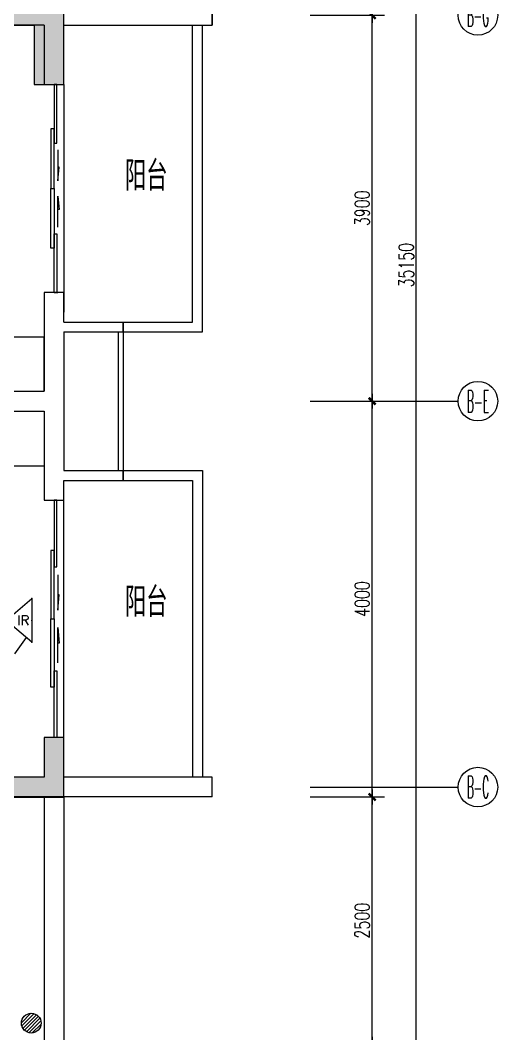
# Model space of a CAD drawing. Extents: x -41969 to 449372, y 65390 to 759577.
# Drawn here: x 307344 to 312169, y 712799 to 723042 of the extents above; entities that cross this region are included whole.
import ezdxf
from ezdxf.enums import TextEntityAlignment as Align

# ---------------------------------------------------------------- set-up
doc = ezdxf.new("R2010")
doc.units = 0
doc.header["$LTSCALE"] = 1000
doc.header["$MEASUREMENT"] = 0
doc.linetypes.add('PHANTOM2', pattern=[1.25, 0.625, -0.125, 0.125, -0.125, 0.125, -0.125])
for name, color, linetype in [('EQUIP-通讯', 241, 'Continuous'), ('jg新结构柱', 9, 'Continuous'), ('jz', 7, 'Continuous'), ('WALL', 7, 'Continuous'), ('WINDOW', 2, 'Continuous'), ('WIRE-照明', 120, 'Continuous'), ('标注', 1, 'Continuous'), ('装修家具', 8, 'Continuous')]:
    doc.layers.add(name, color=color, linetype=linetype)
doc.styles.add('_TCH_AXIS', font='COMPLEX', dxfattribs={"bigfont": 'GBCBIG'})
doc.styles.add('_TEL_DIM', font='SIMPLEX', dxfattribs={"width": 0.8, "height": 3.5, "bigfont": 'HZTXT'})
doc.styles.add('DIM_FONT', font='SIMPLEX', dxfattribs={"width": 0.7, "bigfont": 'GBCBIG'})
doc.styles.get("Standard").update_dxf_attribs({"font": 'gbenor.shx', "bigfont": 'gbcbig.shx'})
doc.dimstyles.new('DIMN', dxfattribs={"dimtxt": 300, "dimasz": 1, "dimexe": 250, "dimexo": 0, "dimgap": 150, "dimtad": 1, "dimdec": 0, "dimzin": 0, "dimdsep": 46, "dimtxsty": 'DIM_FONT', "dimblk": '_DIMX', "dimcen": 0.09, "dimclrd": 1, "dimclrt": 7, "dimadec": 0, "dimazin": 0, "dimtfac": 1, "dimtdec": 0, "dimtix": 1, "dimtmove": 2, "dimatfit": 3, "dimldrblk": '_DIMX', "dimfxl": 0, "dimtolj": 1, "dimtzin": 0, "dimarcsym": 0})

# ---------------------------------------------------------------- blocks, each defined once
blk = doc.blocks.new('A$C65FF3140')
at = {"color": 8}
for p, q in [((9598, 7152), (11100, 7152)), ((11100, 6600), (11100, 7152)), ((9598, 6600), (11100, 6600)), ((9598, 6400), (11100, 6400)), ((11100, 6400), (11100, 5848)), ((9598, 5848), (11100, 5848))]:
    blk.add_line(p, q, dxfattribs=at)
at = {"color": 8, "ltscale": 1e-06, "style": 'DIM_FONT', "text_generation_flag": 4, "width": 0.8, "flags": 9}
for tag, p, rotation in [('YSIZE', (7914, 18100), 270), ('XSIZE', (7914, 18100), 270), ('YSIZE', (5350, 12480), 270.0001), ('XSIZE', (5350, 12480), 270.0001), ('YSIZE', (7914, 10300), 270), ('XSIZE', (7914, 10300), 270), ('YSIZE', (5350, 4680), 270.0001), ('XSIZE', (5350, 4680), 270.0001), ('YSIZE', (-4020, -3750), 180.0001), ('XSIZE', (-4020, -3750), 180.0001), ('YSIZE', (3780, -3750), 180.0001), ('XSIZE', (3780, -3750), 180.0001), ('YSIZE', (12500, -4414), 270.0001), ('XSIZE', (12500, -4414), 270.0001), ('YSIZE', (12451, -6050), 180), ('XSIZE', (12451, -6050), 180), ('YSIZE', (10570, -6235), 180), ('XSIZE', (10570, -6235), 180), ('YSIZE', (-6200, -6314), 180), ('XSIZE', (-6200, -6314), 180), ('YSIZE', (1600, -6314), 180), ('XSIZE', (1600, -6314), 180)]:
    blk.add_attdef(tag, p, '', height=0.5, rotation=rotation, dxfattribs=at)
at = {"color": 8, "style": 'DIM_FONT', "oblique": 0, "width": 0.8, "flags": 9}
for tag, p, rotation in [('YSIZE', (5517, 17078), 360), ('XSIZE', (5517, 17078), 360), ('YSIZE', (5517, 9278), 360), ('XSIZE', (5517, 9278), 360), ('YSIZE', (-7222, -3917), 270), ('XSIZE', (-7222, -3917), 270), ('YSIZE', (578, -3917), 270), ('XSIZE', (578, -3917), 270)]:
    blk.add_attdef(tag, p, '', height=0.413, rotation=rotation, dxfattribs=at)
at = {"color": 8, "ltscale": 1e-06, "style": 'DIM_FONT', "width": 0.8, "flags": 9}
for tag, p, rotation in [('YSIZE', (5350, 16101), 89.9999), ('XSIZE', (5350, 16101), 89.9999), ('YSIZE', (7914, 10500), 90), ('XSIZE', (7914, 10500), 90), ('YSIZE', (7914, 2700), 90), ('XSIZE', (7914, 2700), 90), ('YSIZE', (-16900, -4414), 269.9999), ('XSIZE', (-16900, -4414), 269.9999)]:
    blk.add_attdef(tag, p, '', height=0.5, rotation=rotation, dxfattribs=at)
at = {"color": 8, "style": 'DIM_FONT', "text_generation_flag": 4, "width": 0.8, "flags": 9}
for tag, p, rotation in [('YSIZE', (5517, 11522), 0), ('XSIZE', (5517, 11522), 0), ('YSIZE', (5517, 3722), 0), ('XSIZE', (5517, 3722), 0), ('YSIZE', (9343, -1536), 180), ('XSIZE', (9343, -1536), 180), ('YSIZE', (-4978, -3917), 270), ('XSIZE', (-4978, -3917), 270), ('YSIZE', (2822, -3917), 270), ('XSIZE', (2822, -3917), 270)]:
    blk.add_attdef(tag, p, '', height=0.413, rotation=rotation, dxfattribs=at)
at = {"color": 8, "ltscale": 1e-06, "style": 'DIM_FONT', "oblique": 0, "width": 0.8, "flags": 9}
for tag, p, rotation in [('YSIZE', (5350, 8320), 89.9999), ('XSIZE', (5350, 8320), 89.9999), ('YSIZE', (-8180, -3750), 359.9999), ('XSIZE', (-8180, -3750), 359.9999), ('YSIZE', (-380, -3750), 359.9999), ('XSIZE', (-380, -3750), 359.9999)]:
    blk.add_attdef(tag, p, '', height=0.5, rotation=rotation, dxfattribs=at)
at = {"color": 8, "text_generation_flag": 4, "flags": 9}
for tag, p, height, width in [('YSIZE', (-14000, -1399), 0.666, 0.834261), ('XSIZE', (-14000, -1399), 0.666, 0.834261), ('YSIZE', (-10846, -3267), 0.5, 0.8), ('XSIZE', (-10846, -3267), 0.5, 0.8)]:
    blk.add_attdef(tag, p, '', height=height, rotation=180, dxfattribs=dict(at, width=width))
at = {"color": 8, "flags": 9}
for tag, p, height, width in [('YSIZE', (9600, -1399), 0.666, 0.834261), ('XSIZE', (9600, -1399), 0.666, 0.834261), ('YSIZE', (6446, -3267), 0.5, 0.8), ('XSIZE', (6446, -3267), 0.5, 0.8)]:
    blk.add_attdef(tag, p, '', height=height, dxfattribs=dict(at, width=width))
at = {"color": 8, "style": 'DIM_FONT', "width": 0.8, "flags": 9}
for tag in ['YSIZE', 'XSIZE']:
    blk.add_attdef(tag, (-13743, -1536), '', height=0.413, dxfattribs=at)
at = {"color": 8, "flags": 9}
for tag, p in [('YSIZE', (5880, -5584)), ('XSIZE', (5880, -5584)), ('YSIZE', (5880, -5584)), ('XSIZE', (5880, -5584)), ('YSIZE', (9400, -8941)), ('XSIZE', (9400, -8941))]:
    blk.add_attdef(tag, p, '', height=0.5, dxfattribs=at)
at = {"color": 8, "ltscale": 1e-06, "style": 'DIM_FONT', "width": 0.8, "flags": 9}
for tag, p in [('YSIZE', (-16900, -6050)), ('XSIZE', (-16900, -6050)), ('YSIZE', (-14970, -6235)), ('XSIZE', (-14970, -6235)), ('YSIZE', (-6000, -6314)), ('XSIZE', (-6000, -6314)), ('YSIZE', (1800, -6314)), ('XSIZE', (1800, -6314))]:
    blk.add_attdef(tag, p, '', height=0.5, dxfattribs=at)
at = {"color": 8, "text_generation_flag": 4, "flags": 9}
for tag, p in [('YSIZE', (-10280, -6139)), ('XSIZE', (-10280, -6139)), ('YSIZE', (-13800, -9000)), ('XSIZE', (-13800, -9000))]:
    blk.add_attdef(tag, p, '', height=0.5, rotation=180, dxfattribs=at)
blk = doc.blocks.new('sdarw52y5fghg')
at = {"layer": 'jg新结构柱'}
h = blk.add_hatch(color=256, dxfattribs=at)
h.dxf.hatch_style = 1
h.paths.add_polyline_path([(16258, -2243071), (16258, -2242471), (16508, -2242471), (16508, -2242821), (17908, -2242821), (17908, -2243071)])
h.paths.add_polyline_path([(24258, -2243071), (23728, -2243071), (23728, -2242871), (24058, -2242871), (24058, -2240671), (24258, -2240671)])
h.paths.add_polyline_path([(14258, -2235371), (16458, -2235371), (16458, -2235571), (14458, -2235571), (14458, -2237021), (14258, -2237021)])
h.paths.add_polyline_path([(26058, -2240371), (26058, -2239771), (26258, -2239771), (26258, -2240171), (28158, -2240171), (28158, -2240371)])
h.paths.add_polyline_path([(33758, -2240371), (33758, -2239771), (33558, -2239771), (33558, -2240171), (32108, -2240171), (32108, -2240371)])
h.paths.add_polyline_path([(33758, -2224571), (33758, -2225171), (33558, -2225171), (33558, -2224771), (32108, -2224771), (32108, -2224571)])
h.paths.add_polyline_path([(26058, -2224571), (26058, -2225171), (26258, -2225171), (26258, -2224771), (27708, -2224771), (27708, -2224571)])
h.paths.add_polyline_path([(27708, -2232371), (27708, -2232571), (26358, -2232571), (26358, -2233171), (26058, -2233171), (26058, -2231771), (26358, -2231771), (26358, -2232371)])
h.paths.add_polyline_path([(32108, -2232371), (32108, -2232571), (33458, -2232571), (33458, -2233171), (33758, -2233171), (33758, -2231771), (33458, -2231771), (33458, -2232371)])
h.paths.add_polyline_path([(35158, -2242871), (34558, -2242871), (34558, -2243071), (34958, -2243071), (34958, -2244521), (35158, -2244521)])
h.paths.add_polyline_path([(32058, -2244521), (31858, -2244521), (31858, -2243071), (31458, -2243071), (31458, -2242871), (32458, -2242871), (32458, -2243071), (32058, -2243071)])
h.paths.add_polyline_path([(34958, -2251871), (35158, -2251871), (35158, -2251671), (35158, -2250221), (34958, -2250221)])
h.paths.add_polyline_path([(14458, -2243070), (13858, -2243070), (13858, -2242870), (14258, -2242870), (14258, -2241420), (14458, -2241420)])
h.paths.add_polyline_path([(5358, -2242871), (5958, -2242871), (5958, -2243071), (5558, -2243071), (5558, -2244521), (5358, -2244521)])
h.paths.add_polyline_path([(8458, -2244520), (8658, -2244520), (8658, -2243070), (9058, -2243070), (9058, -2242870), (8058, -2242870), (8058, -2243070), (8458, -2243070)])
h.paths.add_polyline_path([(28158, -2244871), (27958, -2244871), (27958, -2245071), (27958, -2247121), (28158, -2247121)])
h.paths.add_polyline_path([(12358, -2244871), (12558, -2244871), (12558, -2245071), (12558, -2247121), (12358, -2247121)])
h.paths.add_polyline_path([(20158, -2246770), (20358, -2246770), (20358, -2245170), (20758, -2245170), (20758, -2244870), (19758, -2244870), (19758, -2245170), (20158, -2245170)])
h.paths.add_polyline_path([(5558, -2251871), (5358, -2251871), (5358, -2251671), (5358, -2250221), (5558, -2250221)])
h.paths.add_polyline_path([(32058, -2250921), (31858, -2250921), (31858, -2252371), (31458, -2252371), (31458, -2252571), (32458, -2252571), (32458, -2252371), (32058, -2252371)])
h.paths.add_polyline_path([(28158, -2250921), (27958, -2250921), (27958, -2252371), (27558, -2252371), (27558, -2252571), (28558, -2252571), (28558, -2252371), (28158, -2252371)])
h.paths.add_polyline_path([(20358, -2250921), (20158, -2250921), (20158, -2252271), (19558, -2252271), (19558, -2252571), (20958, -2252571), (20958, -2252271), (20358, -2252271)])
h.paths.add_polyline_path([(12558, -2250921), (12358, -2250921), (12358, -2252371), (11958, -2252371), (11958, -2252571), (12958, -2252571), (12958, -2252371), (12558, -2252371)])
h.paths.add_polyline_path([(8658, -2250921), (8458, -2250921), (8458, -2252371), (8058, -2252371), (8058, -2252571), (9058, -2252571), (9058, -2252371), (8658, -2252371)])
h.paths.add_polyline_path([(23658, -2235571), (24058, -2235571), (24058, -2236771), (24258, -2236771), (24258, -2235371), (23658, -2235371)])
h.paths.add_polyline_path([(22658, -2235571), (22658, -2235371), (21958, -2235371), (21958, -2235571)])
for points in [[(32108, -2232371), (32108, -2232571), (33458, -2232571), (33458, -2233171), (33758, -2233171), (33758, -2231771), (33458, -2231771), (33458, -2232371)], [(33758, -2240371), (33758, -2239771), (33558, -2239771), (33558, -2240171), (32108, -2240171), (32108, -2240371)]]:
    blk.add_lwpolyline(points, close=True, dxfattribs=at)
blk = doc.blocks.new('_DIMX')
blk.add_line((-150, 0), (150, 0))
at = {"const_width": 50}
blk.add_lwpolyline([(-70, -70), (70, 70)], dxfattribs=at)
blk = doc.blocks.new('*D89')
at = {"layer": 'Defpoints', "color": 0}
for p in [(116969, -2155644), (117594, -2155644), (116969, -2158144)]:
    blk.add_point(p, dxfattribs=at)
at = {"layer": '标注', "color": 0, "lineweight": -2}
for p, q in [((116969, -2155644), (117719, -2155644)), ((116969, -2158144), (117719, -2158144))]:
    blk.add_line(p, q, dxfattribs=at)
at = {"layer": '标注', "color": 1, "lineweight": -2}
blk.add_line((117594, -2158143), (117594, -2155644), dxfattribs=at)
at = {"layer": '标注', "color": 1, "lineweight": -2, "xscale": 0.5, "yscale": 0.5, "zscale": 0.5}
for p, rotation in [((117594, -2155644), 90), ((117594, -2158144), 270)]:
    blk.add_blockref('_DIMX', p, dxfattribs=dict(at, rotation=rotation))
at = {"layer": '标注', "color": 7, "insert": (117494, -2156894), "char_height": 150, "attachment_point": 5, "rotation": 90, "style": 'DIM_FONT'}
blk.add_mtext('\\A1;2500', dxfattribs=at)
blk = doc.blocks.new('*D90')
at = {"layer": 'Defpoints', "color": 0}
for p in [(116969, -2151644), (117594, -2151644), (116969, -2155644)]:
    blk.add_point(p, dxfattribs=at)
at = {"layer": '标注', "color": 0, "lineweight": -2}
for p, q in [((116969, -2151644), (117719, -2151644)), ((116969, -2155644), (117719, -2155644))]:
    blk.add_line(p, q, dxfattribs=at)
at = {"layer": '标注', "color": 1, "lineweight": -2}
blk.add_line((117594, -2155643), (117594, -2151644), dxfattribs=at)
at = {"layer": '标注', "color": 1, "lineweight": -2, "xscale": 0.5, "yscale": 0.5, "zscale": 0.5}
for p, rotation in [((117594, -2151644), 90), ((117594, -2155644), 270)]:
    blk.add_blockref('_DIMX', p, dxfattribs=dict(at, rotation=rotation))
at = {"layer": '标注', "color": 7, "insert": (117494, -2153644), "char_height": 150, "attachment_point": 5, "rotation": 90, "style": 'DIM_FONT'}
blk.add_mtext('\\A1;4000', dxfattribs=at)
blk = doc.blocks.new('*D91')
at = {"layer": 'Defpoints', "color": 0}
for p in [(116969, -2147744), (117594, -2147744), (116969, -2151644)]:
    blk.add_point(p, dxfattribs=at)
at = {"layer": '标注', "color": 0, "lineweight": -2}
for p, q in [((116969, -2147744), (117719, -2147744)), ((116969, -2151644), (117719, -2151644))]:
    blk.add_line(p, q, dxfattribs=at)
at = {"layer": '标注', "color": 1, "lineweight": -2}
blk.add_line((117594, -2151643), (117594, -2147744), dxfattribs=at)
at = {"layer": '标注', "color": 1, "lineweight": -2, "xscale": 0.5, "yscale": 0.5, "zscale": 0.5}
for p, rotation in [((117594, -2147744), 90), ((117594, -2151644), 270)]:
    blk.add_blockref('_DIMX', p, dxfattribs=dict(at, rotation=rotation))
at = {"layer": '标注', "color": 7, "insert": (117494, -2149694), "char_height": 150, "attachment_point": 5, "rotation": 90, "style": 'DIM_FONT'}
blk.add_mtext('\\A1;3900', dxfattribs=at)
blk = doc.blocks.new('*D92')
at = {"layer": 'Defpoints', "color": 0}
for p in [(116969, -2143844), (117594, -2143844), (116969, -2147744)]:
    blk.add_point(p, dxfattribs=at)
at = {"layer": '标注', "color": 0, "lineweight": -2}
for p, q in [((116969, -2143844), (117719, -2143844)), ((116969, -2147744), (117719, -2147744))]:
    blk.add_line(p, q, dxfattribs=at)
at = {"layer": '标注', "color": 1, "lineweight": -2}
blk.add_line((117594, -2147743), (117594, -2143844), dxfattribs=at)
at = {"layer": '标注', "color": 1, "lineweight": -2, "xscale": 0.5, "yscale": 0.5, "zscale": 0.5}
for p, rotation in [((117594, -2143844), 90), ((117594, -2147744), 270)]:
    blk.add_blockref('_DIMX', p, dxfattribs=dict(at, rotation=rotation))
at = {"layer": '标注', "color": 7, "insert": (117494, -2145794), "char_height": 150, "attachment_point": 5, "rotation": 90, "style": 'DIM_FONT'}
blk.add_mtext('\\A1;3900', dxfattribs=at)
blk = doc.blocks.new('*D96')
at = {"layer": 'Defpoints', "color": 0}
for p in [(116969, -2132694), (118039, -2132694), (116969, -2167844)]:
    blk.add_point(p, dxfattribs=at)
at = {"layer": '标注', "color": 0, "lineweight": -2}
for p, q in [((116969, -2132694), (118164, -2132694)), ((116969, -2167844), (118164, -2167844))]:
    blk.add_line(p, q, dxfattribs=at)
at = {"layer": '标注', "color": 1, "lineweight": -2}
blk.add_line((118039, -2167843), (118039, -2132694), dxfattribs=at)
at = {"layer": '标注', "color": 1, "lineweight": -2, "xscale": 0.5, "yscale": 0.5, "zscale": 0.5}
for p, rotation in [((118039, -2132694), 90), ((118039, -2167844), 270)]:
    blk.add_blockref('_DIMX', p, dxfattribs=dict(at, rotation=rotation))
at = {"layer": '标注', "color": 7, "insert": (117939, -2150269), "char_height": 150, "attachment_point": 5, "rotation": 90, "style": 'DIM_FONT'}
blk.add_mtext('\\A1;35150', dxfattribs=at)
blk = doc.blocks.new('$DorLib2D$00000138')
at = {"color": 0, "linetype": 'Continuous'}
for p, q in [((-0.2875, 0), (-0.2875, 0.1538)), ((-0.2875, 0.1538), (0, 0.1538)), ((0, 0.1538), (0, 0)), ((0.2875, 0.1538), (0, 0.1538)), ((0.2875, 0), (0.2875, 0.1538)), ((-0.5, -0.1399), (-0.5, 0)), ((-0.5, 0), (-0.2188, 0)), ((0, 0), (-0.2875, 0)), ((-0.2188, 0), (-0.2188, -0.1399)), ((0, 0), (0.2875, 0)), ((0.2188, 0), (0.2188, -0.1399)), ((0.5, 0), (0.2188, 0)), ((0.5, 0), (0.5, -0.1946)), ((0.5, -0.1399), (0.5, 0)), ((-0.2188, -0.1399), (-0.5, -0.1399)), ((0.2188, -0.1399), (0.5, -0.1399)), ((-0.1857, -0.186), (-0.037, -0.186)), ((-0.037, -0.186), (-0.1019, -0.2583)), ((-0.1019, -0.2583), (-0.1019, -0.186)), ((0.1857, -0.186), (0.037, -0.186)), ((0.037, -0.186), (0.1019, -0.2583)), ((0.1019, -0.2583), (0.1019, -0.186))]:
    blk.add_line(p, q, dxfattribs=at)
blk = doc.blocks.new('$equip$00001794')
for p, q in [((-0.52, 0), (0, 0.44)), ((0, 0.44), (0, -0.44)), ((0, -0.44), (-0.52, 0))]:
    blk.add_line(p, q)
for p in [(0, 0.44), (-0.52, 0), (0, 0), (0, -0.44)]:
    blk.add_point(p)
at = {"color": 7, "style": '_TEL_DIM'}
blk.add_attdef('$TEXT$', text='', height=0.2, dxfattribs=at).set_placement((-0.175, 0), align=Align.MIDDLE_CENTER)
at = {"color": 7, "style": '_TEL_DIM', "flags": 1}
blk.add_attdef('A', text='', height=0.00002, dxfattribs=at).set_placement((0, 0), align=Align.MIDDLE_CENTER)
blk = doc.blocks.new('A$C1C350876')
at = {"layer": '标注', "color": 1}
for p, q in [((17114.5, 5435), (18608.9, 5435)), ((17114.5, 1535), (18608.9, 1535))]:
    blk.add_line(p, q, dxfattribs=at)
for centre in [(18808.9, 9335), (18808.9, 5435), (18808.9, 1535)]:
    blk.add_circle(centre, 200, dxfattribs=at)
at = {"layer": '标注', "color": 0, "style": '_TCH_AXIS'}
for s, width, p, p2 in [('B-G', 0.318182, (18695.8, 9221.9), (18922.1, 9221.9)), ('B-E', 0.328125, (18695.8, 5321.9), (18922.1, 5321.9)), ('B-C', 0.333333, (18695.8, 1421.9), (18922.1, 1421.9))]:
    blk.add_text(s, height=226.27, dxfattribs=dict(at, width=width)).set_placement(p, p2, align=Align.FIT)
at = {"layer": '标注', "color": 1}
for p1, p2, distance, picture, middle in [((17114.5, -10765), (17114.5, 24385), -1069.7, '*D96', (18084.2, 6810)), ((17114.5, 9335), (17114.5, 13235), -625.4, '*D92', (17639.9, 11285)), ((17114.5, 5435), (17114.5, 9335), -625.4, '*D91', (17639.9, 7385)), ((17114.5, 1435), (17114.5, 5435), -625.4, '*D90', (17639.9, 3435)), ((17114.5, -1065), (17114.5, 1435), -625.4, '*D89', (17639.9, 185))]:
    dim = blk.add_aligned_dim(p1=p1, p2=p2, distance=distance, dimstyle='DIMN', override={"dimscale": 0.5, "dimgap": 50}, dxfattribs=at)
    dim.commit()
    dim.dimension.update_dxf_attribs({"geometry": picture, "text_midpoint": middle, "insert": (-99854.4, 2157078.9)})

msp = doc.modelspace()

# ---------------------------------------------------------------- hatches: boundary and pattern name
at = {"layer": 'jz'}
h = msp.add_hatch(dxfattribs=at)
h.set_pattern_fill('ANSI31', color=256, scale=200, style=0)
h.set_pattern_definition([(45, (-266842.712, 1883073.548), (-17.67766953, 17.67766953), [])])
edge = h.paths.add_edge_path()
edge.add_arc((307454.6, 712906.5), 100, 0, 360)

# ---------------------------------------------------------------- linework, layer by layer
msp.add_circle((307454.6, 712906.5), 100, dxfattribs=at)
at = {"layer": 'WALL'}
for p, q in [((309284.7, 723192.2), (309284.7, 722992.2)), ((309284.7, 723192.2), (309284.7, 722992.2)), ((307584.7, 722992.2), (301934.7, 722992.2)), ((307584.7, 722992.2), (307584.7, 722392.2)), ((307784.7, 722992.2), (309284.7, 722992.2)), ((307784.7, 722392.2), (307784.7, 722992.2)), ((307584.7, 722392.2), (307784.7, 722392.2)), ((307784.7, 720292.2), (307584.7, 720292.2)), ((307584.7, 720292.2), (307584.7, 719942.2)), ((307784.7, 719992.2), (307784.7, 720292.2)), ((307784.7, 719992.2), (308384.7, 719992.2)), ((308384.7, 719892.2), (308384.7, 719992.2)), ((308384.7, 719892.2), (308384.7, 719992.2)), ((308384.7, 719992.2), (308384.7, 719892.2)), ((307584.7, 719942.2), (307584.7, 719292.2)), ((307784.7, 719892.2), (308384.7, 719892.2)), ((307784.7, 719892.2), (307784.7, 719192.2)), ((308384.7, 719892.2), (308384.7, 719892.2)), ((300284.7, 719292.2), (307584.7, 719292.2)), ((307784.7, 719192.2), (307784.7, 718492.2)), ((300284.7, 719092.2), (307584.7, 719092.2)), ((307584.7, 719092.2), (307584.7, 718442.2)), ((307584.7, 718442.2), (307584.7, 718192.2)), ((307784.7, 718492.2), (308384.7, 718492.2)), ((308384.7, 718392.2), (308384.7, 718492.2)), ((308384.7, 718392.2), (308384.7, 718492.2)), ((308384.7, 718492.2), (308384.7, 718392.2)), ((307784.7, 718392.2), (308384.7, 718392.2)), ((307784.7, 718192.2), (307784.7, 718392.2)), ((308384.7, 718392.2), (308384.7, 718392.2)), ((307584.7, 718192.2), (307784.7, 718192.2)), ((307784.7, 715792.2), (307584.7, 715792.2)), ((307584.7, 715792.2), (307584.7, 715392.2)), ((307784.7, 715392.2), (307784.7, 715792.2)), ((307584.7, 715392.2), (302084.7, 715392.2)), ((309284.7, 715392.2), (307784.7, 715392.2)), ((309284.7, 715192.2), (309284.7, 715392.2)), ((307684.7, 715192.2), (302184.7, 715192.2)), ((309284.7, 715192.2), (307684.7, 715192.2))]:
    msp.add_line(p, q, dxfattribs=at)
for points in [[(309284.7, 723192.2), (309284.7, 722992.2)], [(309284.7, 722992.2), (309284.7, 723192.2)]]:
    msp.add_lwpolyline(points, dxfattribs=at)
at = {"layer": 'WALL', "color": 5}
for points in [[(308384.7, 719992.2), (309084.7, 719992.2), (309084.7, 722992.2)], [(308384.7, 719892.2), (309184.7, 719892.2), (309184.7, 722992.2)], [(308384.7, 718492.2), (309184.7, 718492.2), (309184.7, 715392.2)], [(308384.7, 718392.2), (309084.7, 718392.2), (309084.7, 715392.2)]]:
    msp.add_lwpolyline(points, dxfattribs=at)
at = {"layer": 'WINDOW'}
for p, q in [((307784.7, 722392.2), (307784.7, 720092.2)), ((307784.7, 715792.2), (307784.7, 718392.2))]:
    msp.add_line(p, q, dxfattribs=at)
for points in [[(308334.7, 719892.2), (308334.7, 718492.2)], [(308384.7, 719892.2), (308384.7, 718492.2)]]:
    msp.add_lwpolyline(points, dxfattribs=at)
at = {"layer": 'WINDOW', "color": 2}
for points in [[(307584.7, 715192.2), (307584.7, 712691.1)], [(307784.7, 715192.2), (307784.7, 712691.1)]]:
    msp.add_lwpolyline(points, dxfattribs=at)
at = {"layer": 'WIRE-照明', "linetype": 'PHANTOM2'}
msp.add_line((306559.4, 715622.6), (307408, 716802.6), dxfattribs=at)

# ---------------------------------------------------------------- block references
at = {"layer": 'EQUIP-通讯', "xscale": 500.0000000000021, "yscale": 500, "zscale": 500, "rotation": 359.9999949913869}
msp.add_blockref('$equip$00001794', (307461.8, 716977.1), dxfattribs=at).add_auto_attribs({'$TEXT$': 'IR'})
at = {"layer": 'jg新结构柱'}
msp.add_blockref('sdarw52y5fghg', (274027.1, 2955562.9), dxfattribs=at)
at = {"layer": 'WINDOW', "yscale": -200, "rotation": 269.9999999045011}
for p, xscale, zscale in [((307684.7, 721342.2), 2100, 2100), ((307684.7, 716992.2), -2400, -2400)]:
    msp.add_blockref('$DorLib2D$00000138', p, dxfattribs=dict(at, xscale=xscale, zscale=zscale))
at = {"layer": '标注'}
msp.add_blockref('A$C1C350876', (293160.1, 713757.2), dxfattribs=at)
at = {"layer": '装修家具'}
msp.add_blockref('A$C65FF3140', (296484.7, 712692.2), dxfattribs=at)

# ---------------------------------------------------------------- texts
at = {"color": 9}
for p in [(308400.6, 721320.1), (308400.6, 717012.3)]:
    msp.add_text('阳台', height=300, dxfattribs=at).set_placement(p)

doc.saveas('drawing.dxf')
